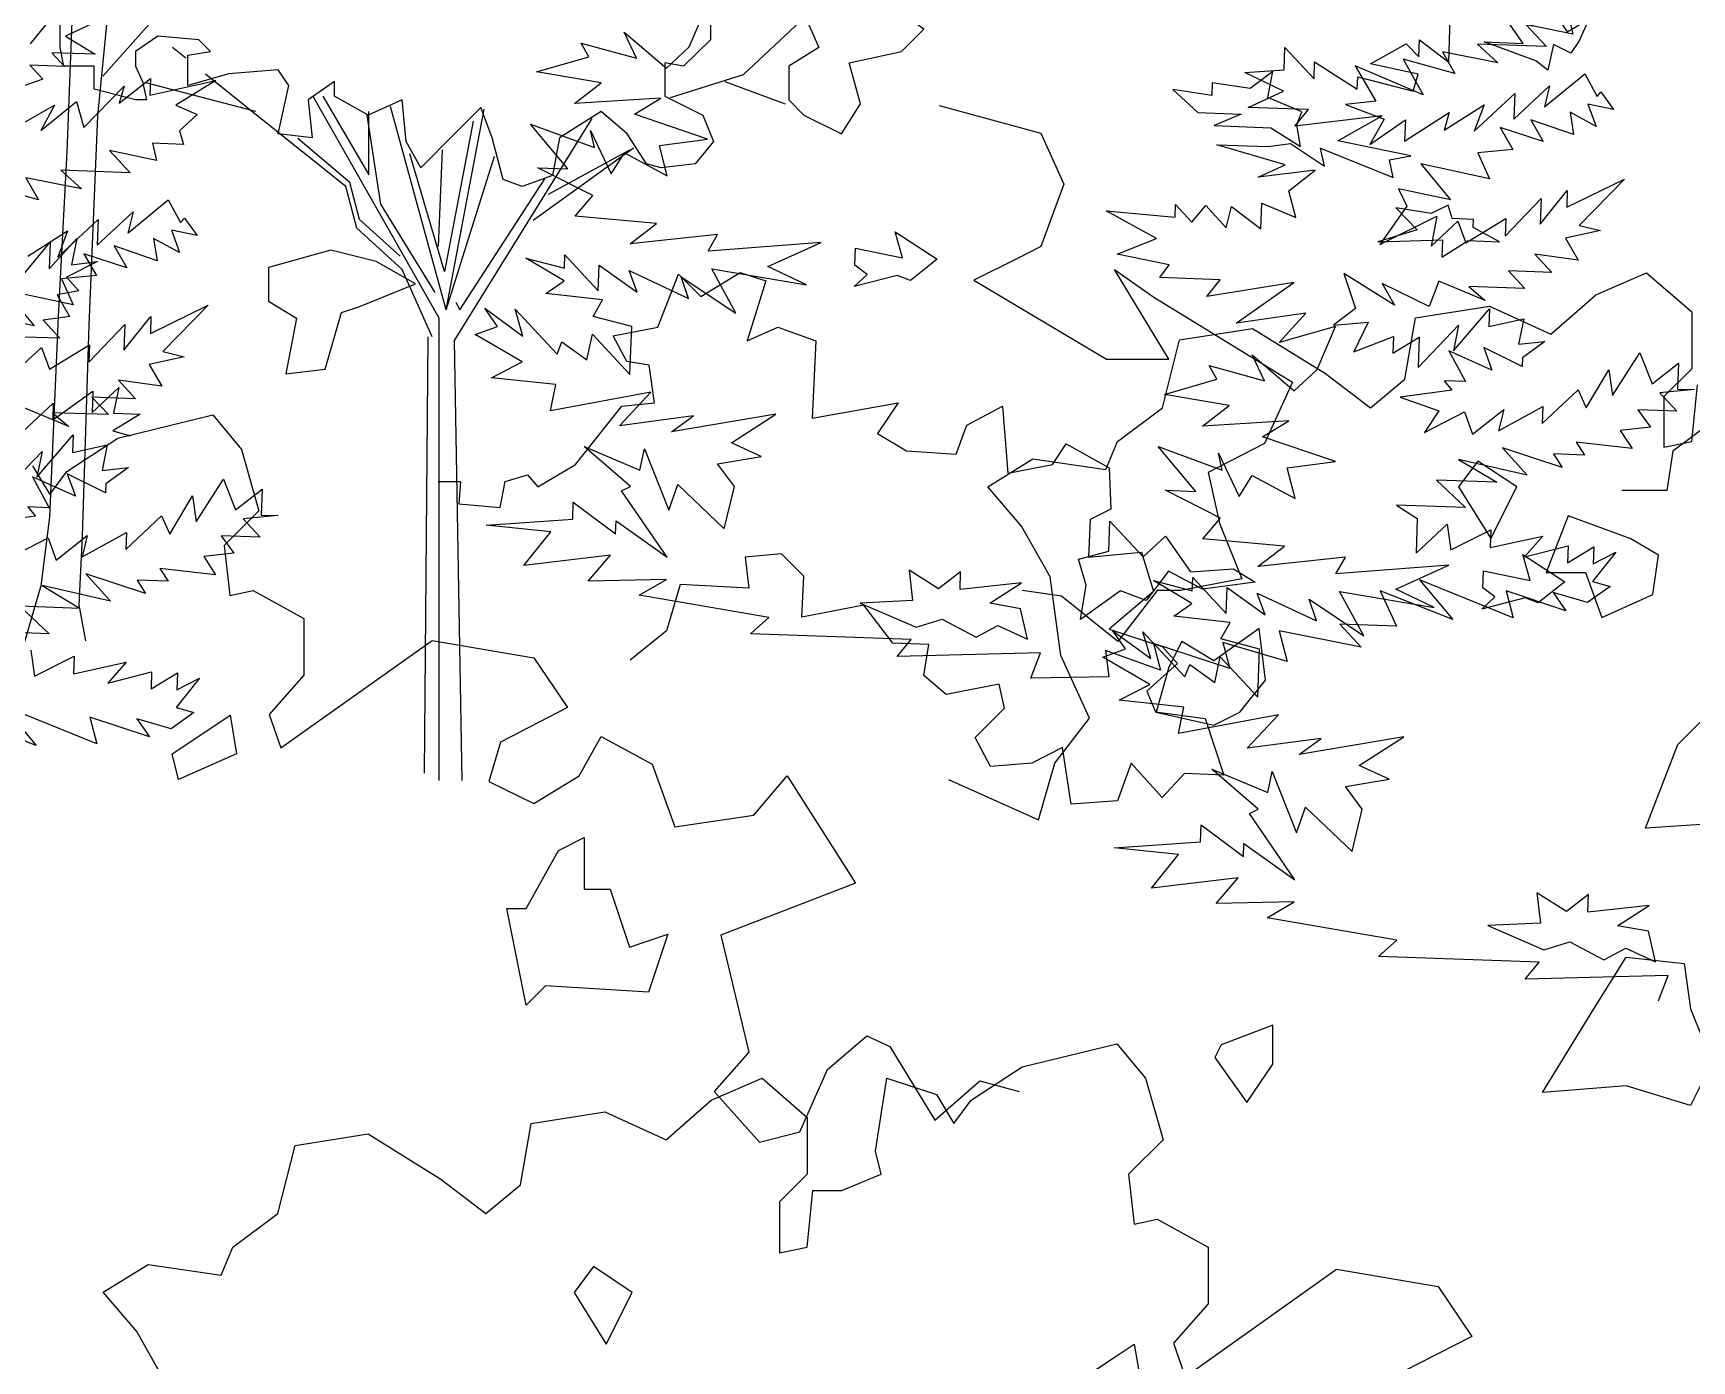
# Model space of a CAD drawing. Header units: inches. Extents: x 11.9 to 85.3, y 21.1 to 37.4.
# Drawn here: x 28.9521 to 29.4099, y 23.1458 to 23.5122 of the extents above; entities that cross this region are included whole.
import ezdxf

# ---------------------------------------------------------------- set-up
doc = ezdxf.new("R2010")
doc.units = ezdxf.units.IN
doc.header["$MEASUREMENT"] = 0
doc.layers.add('CAY', color=94, linetype='Continuous')
doc.layers.add('CAY-3', color=61, linetype='Continuous')

# ---------------------------------------------------------------- blocks, each defined once
blk = doc.blocks.new('A$C76451831')
at = {"layer": 'CAY'}
for p, q in [((2622.1, 1768.2), (2639, 1786.7)), ((2639, 1786.7), (2635.8, 1770.5)), ((2603.3, 1761.2), (2622.6, 1784.5)), ((2622.6, 1784.5), (2622.1, 1768.2)), ((2651.7, 1772.6), (2632.8, 1762.9)), ((2635.8, 1770.5), (2651.7, 1772.6)), ((3573, 1752.2), (3604.2, 1765.7)), ((3604.2, 1765.7), (3631.9, 1741.6)), ((2640.2, 1754.5), (2627, 1752.2)), ((2632.8, 1762.9), (2640.2, 1754.5)), ((2627, 1752.2), (2634.6, 1738.8)), ((3462.1, 1738), (3507.5, 1745.1)), ((3507.5, 1745.1), (3545.3, 1728)), ((3545.3, 1728), (3573, 1752.2)), ((2634.6, 1738.8), (2618.3, 1736.6)), ((2618.3, 1736.6), (2628.7, 1725.4)), ((3455.6, 1700.3), (3462.1, 1738)), ((3631.9, 1741.6), (3631.9, 1706.7)), ((2628.7, 1725.4), (2599.3, 1726.4)), ((3306.5, 1682.6), (3317.1, 1724.4)), ((3317.1, 1724.4), (3361.9, 1731.5)), ((3361.9, 1731.5), (3406.7, 1703.8)), ((3406.7, 1703.8), (3434.4, 1682.6)), ((3631.9, 1706.7), (3614.8, 1689.6)), ((2624.3, 1675.2), (2648.9, 1693)), ((2648.4, 1679.8), (2664.8, 1695.1)), ((2648.9, 1693), (2648.4, 1679.8)), ((2664.8, 1695.1), (2661.6, 1679.4)), ((3434.4, 1682.6), (3455.6, 1700.3)), ((3631.9, 1661.9), (3635.5, 1696.7)), ((2605.4, 1667.7), (2624.6, 1685.6)), ((2624.6, 1685.6), (2624.3, 1675.2)), ((3614.8, 1689.6), (3614.8, 1658.4)), ((2677.9, 1678.8), (2661.2, 1668.5)), ((2661.6, 1679.4), (2677.9, 1678.8)), ((2664.3, 1664.1), (2722.6, 1678.3)), ((2722.6, 1678.3), (2740.3, 1657)), ((3278.8, 1661.9), (3306.5, 1682.6)), ((2633, 1643.5), (2664.3, 1664.1)), ((2661.2, 1668.5), (2672, 1665.4)), ((2740.3, 1657), (2750.9, 1619.3)), ((3271.7, 1644.8), (3278.8, 1661.9)), ((3614.8, 1658.4), (3631.9, 1661.9)), ((2611.8, 1647), (2622.4, 1629.3)), ((2622.4, 1629.3), (2633, 1643.5)), ((3199.2, 1634.2), (3226.9, 1651.3)), ((3226.9, 1651.3), (3271.7, 1644.8)), ((3219.8, 1610), (3199.2, 1634.2)), ((2750.9, 1619.3), (2729.7, 1598.1)), ((3237.5, 1578.7), (3219.8, 1610)), ((2729.7, 1598.1), (2733.2, 1567.4)), ((3244, 1530.4), (3237.5, 1578.7)), ((2733.2, 1567.4), (2747.4, 1570.3)), ((2747.4, 1570.3), (2778.6, 1553.2)), ((2778.6, 1553.2), (2778.6, 1518.4)), ((2764.5, 1473.6), (2857.6, 1539.7)), ((2857.6, 1539.7), (2920.1, 1529)), ((3261.7, 1492), (3244, 1530.4)), ((2920.1, 1529), (2940.8, 1498.4)), ((2778.6, 1518.4), (2757.4, 1494.2)), ((2757.4, 1494.2), (2764.5, 1473.6)), ((2940.8, 1498.4), (2899.5, 1477.1)), ((3240.4, 1464.3), (3261.7, 1492)), ((2947.9, 1456.5), (2961.4, 1480.7)), ((2961.4, 1480.7), (2992.7, 1463.6)), ((2899.5, 1477.1), (2892.4, 1452.9)), ((2992.7, 1463.6), (3006.8, 1425.2)), ((3230.4, 1429.5), (3240.4, 1464.3)), ((2892.4, 1452.9), (2920.1, 1439.4)), ((2920.1, 1439.4), (2947.9, 1456.5)), ((3055.2, 1432.3), (3075.8, 1456.5)), ((3075.8, 1456.5), (3117.7, 1390.4)), ((3175, 1454.3), (3230.4, 1429.5)), ((3006.8, 1425.2), (3055.2, 1432.3)), ((3117.7, 1390.4), (3035.1, 1358.6)), ((3035.1, 1358.6), (3052.2, 1286.6)), ((3052.2, 1286.6), (3031, 1262.4)), ((4834.4, 569.5), (4869.4, 602.2)), ((5268, 577.1), (5268.9, 603.8)), ((4491.5, 579.5), (4483.4, 586)), ((5166.8, 572.4), (5167.3, 586)), ((5167.3, 586), (5185.2, 566.8)), ((5219.9, 576), (5241.7, 588.4)), ((5241.7, 588.4), (5249.5, 580.4)), ((5249.5, 580.4), (5249.9, 590.8)), ((5249.9, 590.8), (5268, 577.1)), ((5142.7, 570.6), (5166.8, 572.4)), ((5185.2, 566.8), (5185.5, 577.2)), ((5185.5, 577.2), (5211.7, 560.4)), ((5249.2, 569.6), (5219.9, 576)), ((4534.5, 546.7), (4466.9, 564.4)), ((4541.2, 539.6), (4503.7, 569.7)), ((4789.6, 555.4), (4834.4, 569.5)), ((4823, 565.2), (4860, 551.4)), ((5166.3, 559.3), (5142.7, 570.6)), ((5211.7, 560.4), (5212, 568.1)), ((5212, 568.1), (5246.1, 559.2)), ((5246.1, 559.2), (5249.2, 569.6)), ((4647.3, 419.7), (4569.9, 556)), ((4575.8, 556.2), (4604.1, 507.8)), ((5144.7, 549.2), (5166.3, 559.3)), ((4602.9, 544.4), (4611.2, 489.7)), ((4604.1, 507.8), (4604.1, 546.7)), ((4651.6, 424.8), (4617.3, 549.9)), ((4668.2, 540.8), (4650.5, 448.4)), ((4651.6, 424.8), (4675, 548.1)), ((4656.8, 405.9), (4741.3, 542.4)), ((5181.8, 547.9), (5144.7, 549.2)), ((5173.3, 537.8), (5181.8, 547.9)), ((5227, 544), (5173.3, 537.8)), ((5199.7, 528.7), (5227, 544)), ((4589.9, 500.7), (4541.2, 539.6)), ((4592.3, 503.1), (4560.4, 530.2)), ((4650.5, 448.4), (4629.2, 520.8)), ((4646.9, 463.7), (4649.3, 523.1)), ((4705.1, 479.9), (4766.8, 524.3)), ((4714.5, 496), (4764.5, 523.1)), ((5125.3, 526.3), (5157, 525.2)), ((5167.5, 513.9), (5125.3, 526.3)), ((5157, 525.2), (5170.6, 527)), ((5170.6, 527), (5191.5, 513.1)), ((5189.1, 524.1), (5233.8, 506.2)), ((5191.5, 513.1), (5189.1, 524.1)), ((5244.7, 519.4), (5199.7, 528.7)), ((4651.6, 424.8), (4681.2, 519.2)), ((5150.9, 506.4), (5167.5, 513.9)), ((5185.9, 510.6), (5150.9, 506.4)), ((5169.6, 498), (5185.9, 510.6)), ((5231.5, 517.1), (5244.7, 519.4)), ((5233.8, 506.2), (5231.5, 517.1)), ((4596.6, 475.1), (4589.9, 500.7)), ((4598.2, 480.3), (4592.3, 503.1)), ((4659.9, 424.8), (4712.2, 505.4)), ((4611.2, 489.7), (4644.6, 435.4)), ((5099.7, 481.8), (5100, 489.5)), ((5100, 489.5), (5110.1, 478.8)), ((5152.5, 474.6), (5153.1, 490.4)), ((5153.1, 490.4), (5174, 481.5)), ((5174, 481.5), (5169.6, 498)), ((4623.3, 457.8), (4598.2, 480.3)), ((5057.3, 485.6), (5099.7, 481.8)), ((5088.4, 468.6), (5057.3, 485.6)), ((5110.1, 478.8), (5118.6, 488.9)), ((5118.6, 488.9), (5131.2, 475.3)), ((5131.2, 475.3), (5134.4, 488.3)), ((5134.4, 488.3), (5152.5, 474.6)), ((4624.5, 449.6), (4596.6, 475.1)), ((5064.1, 459.1), (5088.4, 468.6)), ((5096, 452.5), (5064.1, 459.1)), ((4643, 408.3), (4624.5, 449.6)), ((5062.5, 449.6), (5086.7, 432.5)), ((5090.3, 444.6), (5096, 452.5)), ((5127.4, 443.3), (5090.3, 444.6)), ((5119.3, 433.1), (5127.4, 443.3)), ((5172.7, 441.7), (5119.3, 433.1)), ((5137.3, 416.6), (5172.7, 441.7)), ((4657.5, 429.5), (4659.9, 424.8)), ((4647.3, 135.4), (4647.3, 419.7)), ((5180.2, 422.8), (5137.3, 416.6)), ((5163.7, 404.8), (5180.2, 422.8)), ((4638.3, 140.1), (4640.6, 408.3)), ((5198.4, 414.5), (5163.7, 404.8)), ((5187.1, 388.1), (5198.4, 414.5)), ((4661.5, 135.4), (4656.8, 405.9)), ((5120.6, 390.5), (5154.7, 381.1)), ((5125.3, 382.1), (5120.6, 390.5)), ((5154.7, 381.1), (5147.1, 397.2)), ((5147.1, 397.2), (5173, 375)), ((5173, 375), (5187.1, 388.1)), ((5093.2, 372.8), (5125.3, 382.1)), ((5171.9, 380.3), (5154.8, 342.6)), ((5132.9, 366), (5093.2, 372.8)), ((5116.6, 353.4), (5132.9, 366)), ((5169.7, 356.6), (5116.6, 353.4)), ((5153.5, 346.7), (5169.7, 356.6)), ((5112.4, 313.2), (5089.4, 340.8)), ((5089.4, 340.8), (5128.7, 326.2)), ((5154.8, 342.6), (5120.1, 324.9)), ((5126.4, 336.8), (5139.1, 310)), ((5128.7, 326.2), (5126.4, 336.8)), ((5198.3, 331.5), (5153.5, 346.7)), ((5168.7, 327.6), (5198.3, 331.5)), ((5173.5, 308.8), (5168.7, 327.6)), ((5120.1, 324.9), (5127.1, 293.6)), ((5139.1, 310), (5147.2, 322.9)), ((5147.2, 322.9), (5173.5, 308.8)), ((5093.9, 313.9), (5112.4, 313.2)), ((5127.7, 296.8), (5093.9, 313.9)), ((5116.8, 284), (5127.7, 296.8)), ((5127.1, 293.6), (5140.7, 259.4)), ((5167, 279.6), (5116.8, 284)), ((5150.7, 267), (5167, 279.6)), ((5204.4, 272.8), (5150.7, 267)), ((5198.6, 262.6), (5204.4, 272.8)), ((5268.1, 267.9), (5198.6, 262.6)), ((5235.4, 253.2), (5268.1, 267.9)), ((5110, 244.4), (5086.5, 258.4)), ((5086.5, 258.4), (5110.3, 252.1)), ((5140.7, 259.4), (5103, 252.3)), ((5110.3, 252.1), (5110.6, 260.2)), ((5110.6, 260.2), (5131.1, 238.2)), ((5029.8, 248.8), (5005.7, 252.3)), ((5064.6, 221), (5029.8, 248.8)), ((5088.8, 252.3), (5064.6, 221)), ((5103, 252.3), (5088.8, 252.3)), ((5131.1, 238.2), (5131.7, 254.1)), ((5131.7, 254.1), (5155.1, 237.4)), ((5155.1, 237.4), (5150.1, 250.7)), ((5150.1, 250.7), (5186.7, 233.6)), ((5186.7, 233.6), (5182.2, 246.9)), ((5182.2, 246.9), (5215.8, 224.4)), ((5200.9, 251.6), (5259, 241.9)), ((5215.8, 224.4), (5200.9, 251.6)), ((5259, 241.9), (5235.4, 253.2)), ((5098.9, 236.6), (5110, 244.4)), ((5133.6, 232.7), (5098.9, 236.6)), ((5069.2, 216.4), (5061.4, 227.5)), ((5061.4, 227.5), (5084.8, 210.4)), ((5080, 226.9), (5105.7, 199.2)), ((5084.8, 210.4), (5080, 226.9)), ((5127.8, 222.5), (5133.6, 232.7)), ((5055.4, 211.4), (5069.2, 216.4)), ((5151.6, 216.2), (5127.8, 222.5)), ((5150.6, 186.8), (5151.6, 216.2)), ((5084.3, 194.5), (5055.4, 211.4)), ((5105.7, 199.2), (5108.7, 206.8)), ((5108.7, 206.8), (5124.2, 195.8)), ((5124.2, 195.8), (5127.5, 211.6)), ((5127.5, 211.6), (5150.6, 186.8)), ((5065.3, 184.8), (5084.3, 194.5)), ((5105.1, 180.6), (5065.3, 184.8)), ((5101.8, 164.4), (5105.1, 180.6)), ((5163.4, 175.9), (5101.8, 164.4)), ((5144.1, 155.3), (5163.4, 175.9)), ((5189.6, 161.4), (5144.1, 155.3)), ((5240.4, 162.3), (5176.1, 151.4)), ((5176.1, 151.4), (5189.6, 161.4)), ((5213, 144.7), (5240.4, 162.3)), ((5231.3, 136.3), (5213, 144.7)), ((5150.9, 117.8), (5122.3, 142.4)), ((5122.3, 142.4), (5156.7, 128.1)), ((5156.7, 128.1), (5159.4, 141.1)), ((5159.4, 141.1), (5174.4, 103.4)), ((5204.4, 131.8), (5231.3, 136.3)), ((5214.8, 117.9), (5204.4, 131.8)), ((5145.4, 115.3), (5150.9, 117.8)), ((5173.4, 74.4), (5145.4, 115.3)), ((5174.4, 103.4), (5180, 119.1)), ((5180, 119.1), (5208.5, 91.8)), ((5208.5, 91.8), (5214.8, 117.9)), ((5115.3, 97.8), (5115.7, 108.2)), ((5115.7, 108.2), (5141.7, 88.7)), ((5062.2, 94.2), (5115.3, 97.8)), ((5101.9, 90.1), (5062.2, 94.2)), ((5141.7, 88.7), (5142, 96.8)), ((5142, 96.8), (5173.4, 74.4)), ((5085.3, 69.4), (5101.9, 90.1)), ((5138.6, 75.7), (5085.3, 69.4)), ((5124.9, 59.8), (5138.6, 75.7)), ((5172.9, 60.9), (5124.9, 59.8)), ((5156.3, 51), (5172.9, 60.9)), ((5236, 37.4), (5156.3, 51)), ((5224.8, 27.3), (5236, 37.4)), ((5323.5, 23.9), (5224.8, 27.3)), ((5314.9, 13.3), (5323.5, 23.9)), ((5402.9, 15.7), (5314.9, 13.3)), ((5396.9, 0), (5402.9, 15.7))]:
    blk.add_line(p, q, dxfattribs=at)
for points in [[(3524.3, 1634.1), (3500.5, 1649.9), (3488.6, 1634.1), (3508.4, 1602.4)], [(3369.9, 1515.3), (3365.9, 1547), (3338.2, 1527.2), (3318.4, 1539), (3310.5, 1523.2), (3302.6, 1495.5), (3338.2, 1487.6), (3354, 1495.5)], [(3623.3, 1475.7), (3651, 1503.4), (3678.7, 1491.5), (3666.8, 1459.8), (3710.3, 1440), (3678.7, 1396.5), (3662.8, 1428.1), (3603.5, 1424.2)], [(2721.4, 1485.8), (2733.3, 1493.7), (2737.3, 1469.9), (2701.6, 1454.1), (2697.7, 1469.9)], [(2935.2, 1410.5), (2951, 1418.5), (2951, 1386.8), (2966.9, 1386.8), (2978.8, 1351.1), (3002.5, 1359.1), (2990.6, 1323.4), (2927.3, 1327.4), (2915.4, 1315.5), (2903.5, 1374.9), (2915.4, 1374.9)], [(3571.8, 1313.3), (3591.6, 1345), (3627.2, 1341), (3631.2, 1313.3), (3639.1, 1293.5), (3651, 1293.5), (3631.2, 1253.9), (3591.6, 1265.8), (3540.1, 1261.8)], [(3342.6, 1291.2), (3338.7, 1283.3), (3358.5, 1255.6), (3374.3, 1279.3), (3374.3, 1303.1)], [(4892.2, 660), (4885.5, 671.4), (4869.4, 671.4), (4869.4, 643.8), (4852.9, 632), (4836.8, 636.8), (4843.9, 609.2), (4871.4, 606.9), (4880.8, 586), (4862.3, 574.6), (4862.3, 553.8), (4871.4, 544.4), (4894.6, 533), (4906.4, 551.4), (4899.3, 576.6), (4931.5, 583.7), (4945.3, 597.4), (4922.5, 613.6), (4915.4, 636.8), (4889.8, 630.1)], [(5321.5, 577.9), (5289.7, 589.5), (5313.7, 588.6), (5303.8, 602.6), (5319.5, 599.3), (5327.8, 614.9), (5340.7, 595.8), (5354.1, 603.5), (5348.2, 590.1), (5343, 582.6), (5332.3, 588), (5329, 572.2)], [(1603.8, 461), (1606.8, 469), (1585.8, 477.9), (1589, 493.7), (1575.1, 483.3), (1551.6, 486.8), (1551.4, 479.1), (1527.5, 482.7), (1542.8, 468.5), (1569.5, 467.6), (1553, 460.5), (1587.8, 459.2), (1606, 447.7)], [(5270.1, 480.9), (5267.7, 489.1), (5257.1, 484.1), (5235.4, 487.5), (5248.5, 473.9), (5224.3, 466.6), (5264.2, 467.9), (5263.8, 457.1), (5280, 467.4), (5299.1, 466.7), (5283, 475.4), (5283.2, 480.4)], [(1332, 374.8), (1332.4, 385.2), (1361.2, 379.2), (1356.8, 395.2), (1382.5, 378.5), (1366.1, 365.4), (1358.1, 368.4), (1331.6, 361.7), (1339.5, 369.1)], [(1037.6, 376.9), (1009.9, 384), (971.5, 373.4), (971.5, 352.7), (988.6, 342.1), (982.2, 307.9), (1006.3, 310.8), (1016.4, 345.6), (1027, 349.2), (1061.8, 363.3)], [(5288.9, 254), (5289.3, 264.4), (5318.1, 258.4), (5313.6, 274.5), (5339.3, 257.7), (5323, 244.7), (5315, 247.7), (5288.4, 240.9), (5296.4, 248.3)], [(1474.2, 178.1), (1469.4, 194.1), (1488.1, 198.9), (1488.8, 217.4), (1509.3, 195.4), (1522.9, 208.1), (1538.4, 186.2), (1564.8, 188), (1578.1, 179.9), (1545.8, 175.6), (1524.8, 186.7), (1511.1, 168.6), (1495.4, 174.6), (1470.8, 156.9)], [(1809, 206.5), (1770.6, 220.7), (1757.1, 185.9), (1781.3, 185.9), (1791.3, 158.2), (1822.5, 172.3), (1826.1, 196.5)], [(1438.2, 144.9), (1433.9, 163.6), (1414.9, 167), (1434.4, 179.5), (1396.7, 175.3), (1397, 186.2), (1383.5, 175.8), (1365.4, 187.3), (1367.4, 168.6), (1335.2, 167), (1369.6, 152.2), (1385.6, 157.1), (1406.5, 146), (1419.9, 153.2)], [(5395.1, 24.1), (5390.7, 42.8), (5371.8, 46.2), (5391.3, 58.7), (5353.5, 54.6), (5353.9, 65.4), (5340.4, 55), (5322.2, 66.5), (5324.3, 47.9), (5292.1, 46.3), (5326.4, 31.5), (5342.5, 36.4), (5363.4, 25.2), (5376.8, 32.4)]]:
    blk.add_lwpolyline(points, close=True, dxfattribs=at)
for points in [[(1771, 527.2), (1773.4, 516.7), (1744.6, 522.7), (1757.2, 509.1), (1714.7, 510.6), (1727.4, 499.2), (1693.2, 505.9), (1700.9, 492.5), (1669.1, 501.3), (1681.4, 479.5), (1639.5, 497.3), (1652.3, 475.6), (1633.6, 473.5), (1657.4, 464.5), (1648.7, 449), (1670.5, 464.1), (1670, 450.9), (1697.4, 468.6), (1694.3, 457.8), (1718.8, 473.3), (1712.8, 457.1), (1737.7, 480.3), (1737.1, 464.5), (1759.1, 485), (1755.9, 472), (1780.7, 492.4), (1788.3, 478.5), (1790.7, 481.2), (1798.5, 470.5), (1782.7, 473.7), (1787.7, 460), (1771.7, 468.7), (1773.9, 455), (1747.5, 464.1), (1755.2, 450.7), (1728.8, 459.3), (1736.5, 445.9), (1715.1, 443.9), (1722.2, 427.8), (1680, 437), (1698.2, 415), (1666.3, 421.6), (1671.3, 411), (1654.7, 387.5), (1689.7, 404.9), (1686.3, 386.4), (1702.7, 401.7), (1707.7, 388.4), (1732.3, 403.4), (1731.9, 392.6), (1754, 415.8), (1753.4, 400), (1770, 420.7), (1769.7, 410.3), (1805.2, 427.6), (1777.4, 399.1), (1790.4, 396), (1769, 391.3), (1776.7, 377.8), (1750.1, 381.5), (1760.6, 370.2), (1733.8, 371.2), (1743.9, 360.4), (1709.5, 361.6), (1719.6, 353.1), (1691, 365), (1685, 349.3), (1656.1, 363.5), (1663.8, 350.1), (1632.7, 369.7), (1639.7, 348.2), (1626.2, 337.8), (1647.6, 339.7), (1638.8, 321.5), (1663.1, 331), (1662.7, 320.6), (1679, 330.5), (1678.3, 311.9), (1703.2, 337.8), (1700, 322), (1722.2, 348), (1721.8, 337.1), (1743.2, 341.8), (1740, 326.1), (1756.3, 327.8), (1742.4, 317.8), (1742.2, 312.4), (1718.6, 324.1), (1723.6, 310.3), (1697.2, 322.1), (1707.5, 303.2), (1694.3, 303.7), (1699.1, 298), (1667.2, 293.7), (1691, 285.2), (1682.3, 271.9), (1706.8, 284.6), (1711.8, 270.9), (1730.9, 286.1), (1727.7, 273), (1755, 287.9), (1754.6, 277.5), (1776.6, 298.1), (1781.7, 287), (1795.6, 310.5), (1797.8, 294.6), (1814.6, 320.8), (1822.1, 301.9), (1838.4, 314.5), (1837.8, 298.6), (1848.2, 298.3), (1826.8, 296.3), (1837.3, 285.1), (1813.3, 285.9), (1821.1, 275.2), (1802.5, 273.1), (1809.8, 262), (1775.5, 265.9), (1780.6, 258), (1761.6, 258.7), (1766.8, 250.4), (1730.1, 262.5), (1745.3, 245.7), (1703.1, 255.3), (1726.6, 241.3), (1689.5, 242.6), (1707.5, 225.7), (1664.9, 227.2), (1677.8, 219), (1677, 197.7), (1696.2, 215.6), (1698.4, 199.7), (1722.9, 212), (1722.5, 201.1), (1754.9, 208.2), (1743.6, 195.4), (1770.5, 202.2), (1770.2, 191.8), (1786.4, 201.6), (1786, 191.2), (1799.9, 198.4), (1785.6, 180.3), (1796.4, 177.2), (1782.5, 167.3), (1761.4, 173.5), (1769.1, 162.3), (1732.4, 174.5), (1736.8, 158), (1679.2, 181.3), (1699.6, 157), (1654.9, 174.5), (1665, 152.8), (1630.2, 154), (1643.3, 140), (1592.9, 149.9), (1597.7, 131.1), (1558.2, 142.9), (1562.6, 126.9), (1515.6, 142.2), (1520, 125.7), (1486, 137.8), (1488.1, 121.8), (1440.1, 120.8), (1446.1, 136.4), (1358.1, 134.1), (1366.6, 144.6), (1267.9, 148.1), (1279.1, 158.1), (1199.4, 171.8), (1216.1, 181.6), (1168, 180.6), (1181.7, 196.4), (1128.5, 190.1), (1145, 210.9), (1105.3, 215), (1158.5, 218.6), (1158.8, 229), (1184.9, 209.5), (1185.2, 217.6), (1216.5, 195.2), (1188.5, 236.1), (1194, 238.6), (1165.5, 263.2), (1199.8, 248.8), (1202.6, 261.9), (1217.6, 224.2), (1223.1, 239.9), (1251.6, 212.6), (1257.9, 238.7), (1247.6, 252.6), (1274.4, 257.1), (1256.2, 265.5), (1283.5, 283.1), (1219.2, 272.2), (1232.7, 282.1), (1187.2, 276), (1206.5, 296.7), (1144.9, 285.2), (1148.2, 301.4), (1108.5, 305.5), (1127.4, 315.3), (1098.5, 332.2), (1112.3, 337.1), (1104.5, 348.3), (1127.9, 331.1), (1123.1, 347.6), (1148.9, 320), (1151.8, 327.6), (1167.3, 316.6), (1170.6, 332.4), (1193.7, 307.5), (1194.8, 337), (1171, 343.2), (1176.8, 353.5), (1142, 357.4), (1153.2, 365.2), (1129.6, 379.1), (1153.4, 372.9), (1153.7, 381), (1174.2, 359), (1174.8, 374.8), (1198.2, 358.2), (1193.2, 371.5), (1229.8, 354.3), (1225.3, 367.6), (1258.9, 345.2), (1244, 372.4), (1302.2, 362.7), (1278.5, 373.9), (1311.2, 388.7), (1241.7, 383.4), (1247.5, 393.6), (1193.8, 387.8), (1210.1, 400.4), (1160, 404.8), (1170.8, 417.6), (1137, 434.6), (1155.6, 434), (1132.5, 461.5), (1171.9, 447), (1169.5, 457.5), (1182.2, 430.8), (1190.3, 443.7), (1216.6, 429.6), (1211.8, 448.3), (1241.4, 452.3), (1196.6, 467.5), (1212.8, 477.3), (1159.7, 474.2), (1176, 486.8), (1136.3, 493.6), (1168.4, 502.9), (1163.7, 511.2), (1197.8, 501.9), (1190.2, 518), (1216.2, 495.8), (1230.2, 508.9), (1241.6, 535.3)], [(4396.1, 588.3), (4421.2, 619.6), (4420.6, 601), (4433.7, 600.6), (4417.6, 593), (4435.8, 581.9), (4409.1, 582.8), (4416.9, 574.4), (4395.7, 575.2), (4403.5, 566.7), (4376.5, 557.2)], [(4388.9, 538.2), (4410.7, 550.6), (4402.4, 535), (4424.3, 552.8), (4428.8, 536.8), (4453.7, 562.3), (4450.6, 551.9), (4469.7, 567.1), (4469.3, 556.7), (4510, 565.7), (4485.4, 550.7), (4498.4, 544.8), (4487.6, 534.8), (4490, 526.5), (4471, 527.2), (4473.4, 516.7), (4444.6, 522.7), (4457.2, 509.1), (4414.7, 510.6), (4427.4, 499.2), (4393.2, 505.9), (4400.9, 492.5), (4369.1, 501.3)], [(4394.3, 457.8), (4418.8, 473.3), (4412.8, 457.1), (4437.7, 480.3), (4437.1, 464.5), (4459.1, 485), (4455.9, 472), (4480.7, 492.4), (4488.3, 478.5), (4490.7, 481.2), (4498.5, 470.5), (4482.7, 473.7), (4487.7, 460), (4471.7, 468.7), (4473.9, 455), (4447.5, 464.1), (4455.2, 450.7), (4428.8, 459.3), (4436.5, 445.9), (4415.1, 443.9), (4422.2, 427.8), (4380, 437), (4398.2, 415), (4366.3, 421.6)], [(4386.3, 386.4), (4402.7, 401.7), (4407.7, 388.4), (4432.3, 403.4), (4431.9, 392.6), (4454, 415.8), (4453.4, 400), (4470, 420.7), (4469.7, 410.3), (4505.2, 427.6), (4477.4, 399.1), (4490.4, 396), (4469, 391.3), (4476.7, 377.8), (4450.1, 381.5), (4460.6, 370.2), (4433.8, 371.2), (4443.9, 360.4), (4409.5, 361.6), (4419.6, 353.1), (4391, 365)], [(4378.3, 311.9), (4403.2, 337.8), (4400, 322), (4422.2, 348), (4421.8, 337.1), (4443.2, 341.8), (4440, 326.1), (4456.3, 327.8), (4442.4, 317.8), (4442.2, 312.4), (4418.6, 324.1), (4423.6, 310.3), (4397.2, 322.1), (4407.5, 303.2), (4394.3, 303.7), (4399.1, 298), (4367.2, 293.7)], [(4382.3, 271.9), (4406.8, 284.6), (4411.8, 270.9), (4430.9, 286.1), (4427.7, 273), (4455, 287.9), (4454.6, 277.5), (4476.6, 298.1), (4481.7, 287), (4495.6, 310.5), (4497.8, 294.6), (4514.6, 320.8), (4522.1, 301.9), (4538.4, 314.5), (4537.8, 298.6), (4548.2, 298.3), (4526.8, 296.3), (4537.3, 285.1), (4513.3, 285.9), (4521.1, 275.2), (4502.5, 273.1), (4509.8, 262), (4475.5, 265.9), (4480.6, 258), (4461.6, 258.7), (4466.8, 250.4), (4430.1, 262.5), (4445.3, 245.7), (4403.1, 255.3), (4426.6, 241.3), (4389.5, 242.6), (4407.5, 225.7), (4364.9, 227.2)], [(4396.2, 215.6), (4398.4, 199.7), (4422.9, 212), (4422.5, 201.1), (4454.9, 208.2), (4443.6, 195.4), (4470.5, 202.2), (4470.2, 191.8), (4486.4, 201.6), (4486, 191.2), (4499.9, 198.4), (4485.6, 180.3), (4496.4, 177.2), (4482.5, 167.3), (4461.4, 173.5), (4469.1, 162.3), (4432.4, 174.5), (4436.8, 158), (4379.2, 181.3), (4399.6, 157), (4354.9, 174.5)], [(4814, 602.2), (4814, 590.8), (4797.5, 574.6), (4786.1, 576.6), (4786.1, 556.2), (4809.3, 544.4), (4816, 528.2), (4804.6, 514.5), (4783.7, 512.1), (4774.7, 514.5), (4762.9, 533), (4746.8, 546.7), (4721.2, 530.6), (4716.9, 507.4), (4698.4, 500.7), (4686.6, 505), (4679.9, 530.6), (4672.9, 549.1), (4656.8, 533), (4635.9, 512.1), (4626.9, 528.2), (4624.5, 553.8), (4603.7, 544.4), (4582.9, 556.2), (4582.9, 565.2), (4566.7, 553.8), (4569.1, 530.6), (4548.3, 533), (4554.9, 562.8), (4548.3, 572.3), (4518, 569.9), (4492.8, 562.8), (4492.8, 581.3), (4506.6, 583.7), (4499.5, 590.8), (4474.4, 593.1), (4460.6, 583.7), (4460.6, 574.6), (4464.9, 565.2), (4467.3, 553.8), (4460.6, 553.8), (4435.1, 560.5), (4435.1, 574.6), (4416.6, 574.6), (4414.2, 586), (4414.2, 599.8)], [(774.7, 655.4), (791.5, 634.3), (850.6, 524.6), (847.4, 444.5), (842.2, 343.2), (836.9, 219.8), (831.6, 177.6), (821.1, 141.8)], [(888.6, 656.4), (872.7, 530.9), (866.4, 466.6), (861.1, 337.9), (856.9, 208.2), (854.8, 166), (859, 143.9)], [(948.7, 602.7), (920.2, 547.8), (869.6, 490.9)]]:
    blk.add_lwpolyline(points, dxfattribs=at)
at = {"layer": 'CAY-3'}
for p, q in [((3100.6, 1276), (3124.7, 1296.6)), ((3124.7, 1296.6), (3138.9, 1290.1)), ((3138.9, 1290.1), (3166.6, 1244.7)), ((3220.2, 1277.6), (3278.5, 1291.8)), ((3278.5, 1291.8), (3296.2, 1270.6)), ((3083.5, 1237.6), (3100.6, 1276)), ((3188.9, 1257), (3220.2, 1277.6)), ((3029.1, 1257), (3060.4, 1270.6)), ((3060.4, 1270.6), (3088.1, 1246.4)), ((3130, 1225.7), (3137, 1270.6)), ((3137, 1270.6), (3167.7, 1260.5)), ((3166.6, 1244.7), (3194.3, 1268.9)), ((3194.3, 1268.9), (3218.5, 1262.4)), ((3296.2, 1270.6), (3306.9, 1232.8)), ((3001.4, 1232.8), (3029.1, 1257)), ((3031, 1262.4), (3058.7, 1231.2)), ((3167.7, 1260.5), (3178.3, 1242.8)), ((3178.3, 1242.8), (3188.9, 1257)), ((2918.3, 1242.8), (2963.7, 1249.9)), ((2963.7, 1249.9), (3001.4, 1232.8)), ((3088.1, 1246.4), (3088.1, 1211.6)), ((2773.2, 1229.3), (2818.1, 1236.4)), ((2818.1, 1236.4), (2862.9, 1208.6)), ((2911.8, 1205.1), (2918.3, 1242.8)), ((3058.7, 1231.2), (3083.5, 1237.6)), ((2762.6, 1187.4), (2773.2, 1229.3)), ((3133.5, 1211.6), (3130, 1225.7)), ((3306.9, 1232.8), (3285.6, 1211.6)), ((2862.9, 1208.6), (2890.6, 1187.4)), ((2890.6, 1187.4), (2911.8, 1205.1)), ((3088.1, 1211.6), (3071, 1194.5)), ((3109.3, 1201.6), (3133.5, 1211.6)), ((3285.6, 1211.6), (3289.2, 1180.9)), ((3071, 1194.5), (3071, 1163.2)), ((3088.1, 1166.8), (3091.6, 1201.6)), ((3091.6, 1201.6), (3109.3, 1201.6)), ((2734.9, 1166.8), (2762.6, 1187.4)), ((3289.2, 1180.9), (3303.3, 1183.9)), ((3303.3, 1183.9), (3334.6, 1166.8)), ((2727.8, 1149.6), (2734.9, 1166.8)), ((3071, 1163.2), (3088.1, 1166.8)), ((3334.6, 1166.8), (3334.6, 1131.9)), ((2655.3, 1139), (2683, 1156.1)), ((2683, 1156.1), (2727.8, 1149.6)), ((3320.4, 1087.1), (3413.6, 1153.2)), ((3413.6, 1153.2), (3476.1, 1142.6)), ((3476.1, 1142.6), (3496.7, 1111.9)), ((2676, 1114.8), (2655.3, 1139)), ((3334.6, 1131.9), (3313.3, 1107.8)), ((2693.6, 1083.6), (2676, 1114.8)), ((3496.7, 1111.9), (3455.4, 1090.7)), ((3313.3, 1107.8), (3320.4, 1087.1)), ((4954.6, 550.5), (5017.1, 533.4)), ((5017.1, 533.4), (5031.3, 502.1)), ((5031.3, 502.1), (5017.1, 463.8)), ((5017.1, 463.8), (5003.6, 456.7)), ((5003.6, 456.7), (4975.9, 443.1)), ((5095.9, 394.5), (5062.5, 449.6)), ((4975.9, 443.1), (5057.6, 394.5)), ((5086.7, 432.5), (5171.9, 380.3)), ((5057.6, 394.5), (5095.9, 394.5)), ((1876.7, 291.7), (1834.8, 260.5)), ((1834.8, 260.5), (1831.3, 236.3)), ((1831.3, 236.3), (1803.5, 236.3))]:
    blk.add_line(p, q, dxfattribs=at)
for points in [[(2980.4, 1138.9), (2956.7, 1154.8), (2944.8, 1138.9), (2964.6, 1107.2)], [(3277.4, 1099.3), (3289.2, 1107.2), (3293.2, 1083.5), (3257.6, 1067.6), (3253.6, 1083.5)]]:
    blk.add_lwpolyline(points, close=True, dxfattribs=at)
blk.add_lwpolyline([(4646.7, 319.2), (4660.4, 319.2), (4659.4, 305.5), (4684.7, 303.3), (4687.9, 319.2), (4701.6, 323.4), (4707.9, 316), (4731.1, 329.7), (4759.6, 365.6), (4779.6, 367.7), (4776.4, 390.9), (4762.7, 393), (4754.3, 408.8), (4781.7, 414.1), (4794.4, 446.8), (4808.1, 433.1), (4832.3, 447.8), (4848.2, 442.6), (4836.6, 405.7), (4855.5, 414.1), (4878.8, 405.7), (4876.6, 358.2), (4929.4, 367.7), (4916.7, 348.7), (4934.6, 338.2), (4965.2, 336), (4971.6, 354), (4993.7, 365.6), (4996.9, 324.4), (5024.3, 329.7), (5032.7, 342.4), (5059.1, 327.6), (5060.2, 302.3), (5047.5, 296), (5046.4, 272.8), (5079.1, 275.9), (5086.5, 251.7), (5059.1, 228.5), (5091.8, 217.9), (5101.3, 207.4), (5082.3, 190.5), (5087.6, 177.8), (5118.2, 173.6), (5129.8, 138.8), (5105.5, 139.9), (5091.8, 125.1), (5072.8, 146.2), (5064.4, 123), (5035.9, 120.9), (5030.6, 155.7), (5011.6, 146.2), (4986.3, 144.1), (4976.8, 162), (4994.8, 179.9), (4991.6, 194.7), (4958.9, 188.4), (4945.2, 200), (4948.4, 219), (4926.2, 220), (4908.3, 243.2), (4870.3, 235.8), (4871.4, 261.2), (4857.7, 274.9), (4835.5, 272.8), (4837.6, 253.8), (4795.4, 255.9), (4787, 227.4), (4764.8, 209.5)], dxfattribs=at)

msp = doc.modelspace()

# ---------------------------------------------------------------- block references
at = {"layer": 'CAY', "xscale": 0.0004489089019145984, "yscale": 0.0004489089019145984, "zscale": 0.0004489089019145984}
for p in [(28.58095, 23.27991), (26.97796, 23.24511), (27.77946, 22.65341)]:
    msp.add_blockref('A$C76451831', p, dxfattribs=at)

doc.saveas('drawing.dxf')
